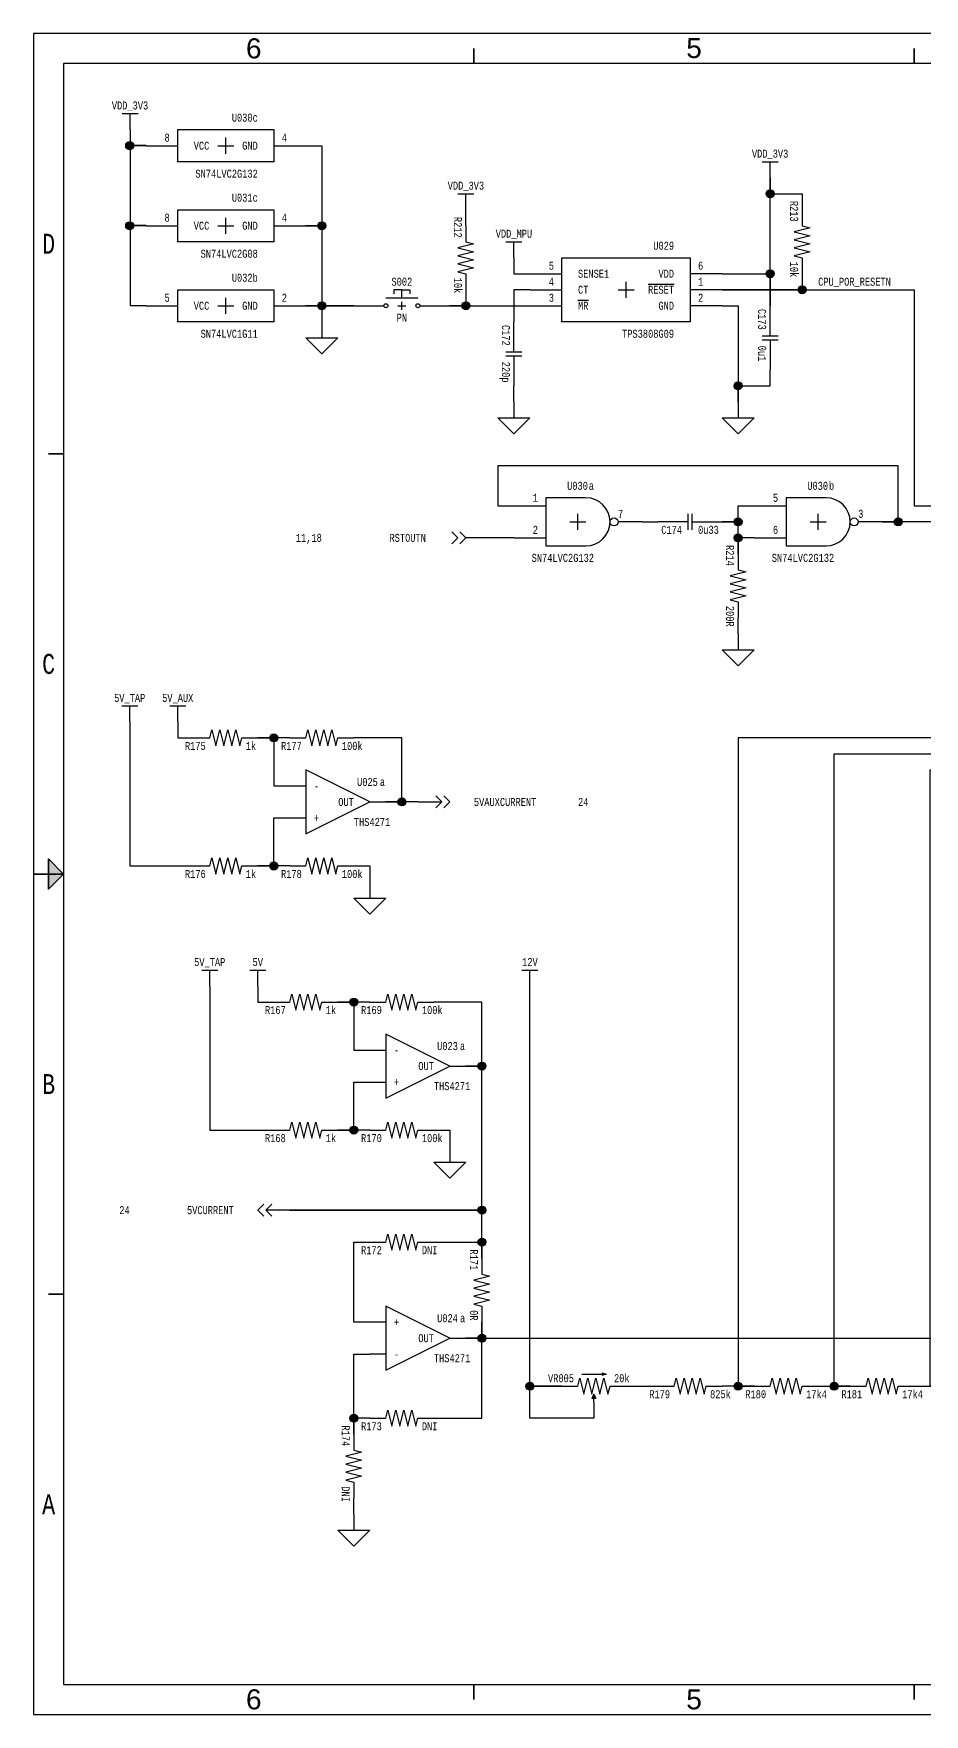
# Paper-space layout '13' of a CAD drawing. Header units: inches. Extents: x 0.2 to 16.8, y 0.2 to 10.8.
# Drawn here: x 0.25 to 5.81, y 0.25 to 10.75 of the extents above; entities that cross this region are included whole.
import ezdxf
from ezdxf.enums import TextEntityAlignment as Align

# ---------------------------------------------------------------- set-up
doc = ezdxf.new("R2010")
doc.units = ezdxf.units.IN
doc.header["$MEASUREMENT"] = 0
for name, color, linetype in [('BORDER', 13, 'Continuous'), ('COMPONENT', 14, 'Continuous'), ('SIGNAL', 84, 'Continuous'), ('TEXT', 252, 'Continuous')]:
    doc.layers.add(name, color=color, linetype=linetype)
doc.styles.add('Monotxt_75', font='monotxt.shx', dxfattribs={"width": 0.75})
doc.styles.get("Standard").update_dxf_attribs({"font": 'arial.ttf'})

# ---------------------------------------------------------------- blocks, each defined once
blk = doc.blocks.new('ANSI B Frame')
at = {"layer": 'BORDER', "lineweight": 35}
h = blk.add_hatch(color=256, dxfattribs=at)
h.dxf.hatch_style = 1
h.paths.add_polyline_path([(0.34375, 5.59375), (0.34375, 5.5), (0.4375, 5.5)])
h.paths.add_polyline_path([(0.4375, 5.5), (0.34375, 5.5), (0.34375, 5.40625)])
at = {"layer": 'BORDER'}
for points in [[(0.25, 0.25), (16.75, 0.25), (16.75, 10.75), (0.25, 10.75)], [(0.4375, 0.4375), (16.5625, 0.4375), (16.5625, 10.5625), (0.4375, 10.5625)]]:
    blk.add_lwpolyline(points, close=True, dxfattribs=at)
at = {"layer": 'BORDER', "lineweight": 35}
for points in [[(3, 10.65625), (3, 10.5625)], [(5.75, 10.65625), (5.75, 10.5625)], [(0.34375, 8.125), (0.4375, 8.125)], [(0.4375, 5.5), (0.25, 5.5)], [(0.34375, 2.875), (0.4375, 2.875)], [(3, 0.34375), (3, 0.4375)], [(5.75, 0.34375), (5.75, 0.4375)]]:
    blk.add_lwpolyline(points, dxfattribs=at)
blk.add_lwpolyline([(0.4375, 5.5), (0.34375, 5.59375), (0.34375, 5.40625)], close=True, dxfattribs=at)
at = {"layer": 'BORDER', "style": 'Monotxt_75', "width": 0.75}
for s, p in [('D', (0.34375, 9.4375)), ('C', (0.34375, 6.8125)), ('B', (0.34375, 4.1875)), ('A', (0.34375, 1.5625))]:
    blk.add_text(s, height=0.125, dxfattribs=at).set_placement(p, align=Align.MIDDLE_CENTER)
at = {"layer": 'BORDER', "flags": 8}
for tag, p in [('ZN6', (1.625, 10.65787)), ('ZN5', (4.375, 10.66009)), ('ZN4', (7.125, 10.65625)), ('ZN3', (9.875, 10.65796)), ('ZN2', (12.625, 10.65574)), ('ZN1', (15.375, 10.65574)), ('ZN6', (1.625, 0.34375)), ('ZN5', (4.375, 0.34375)), ('ZN4', (7.125, 0.34375)), ('ZN3', (9.875, 0.34375)), ('ZN2', (12.625, 0.34375)), ('ZN1', (15.375, 0.34375))]:
    blk.add_attdef(tag, text='', height=0.125, dxfattribs=at).set_placement(p, align=Align.MIDDLE_CENTER)
at = {"layer": 'TEXT', "style": 'Monotxt_75', "width": 0.75, "flags": 8}
for tag, height, p in [('DESRP', 0.0625, (13.625, 1)), ('DWG_NO', 0.1875, (13.9625, 0.7125))]:
    blk.add_attdef(tag, text='', height=height, dxfattribs=at).set_placement(p, align=Align.MIDDLE_LEFT)
for tag, height, p in [('SHTSZ', 0.1875, (13.7375, 0.7125)), ('REV', 0.1875, (16.4125, 0.7125)), ('SCALE', 0.0625, (14.15625, 0.5)), ('REVDATE', 0.0625, (15.11875, 0.5)), ('CURRSHT', 0.0625, (16.0625, 0.5)), ('LASTSHT', 0.0625, (16.4375, 0.5))]:
    blk.add_attdef(tag, text='', height=height, dxfattribs=at).set_placement(p, align=Align.MIDDLE_CENTER)
blk = doc.blocks.new('RES')
blk.add_lwpolyline([(-0.2, 0), (-0.1, 0), (-0.0875, 0.05), (-0.0625, -0.05), (-0.0375, 0.05), (-0.0125, -0.05), (0.0125, 0.05), (0.0375, -0.05), (0.0625, 0.05), (0.0875, -0.05), (0.1, 0), (0.2, 0)])
at = {"layer": 'TEXT', "style": 'Monotxt_75', "width": 0.75, "flags": 8}
blk.add_attdef('REFID', text='', height=0.05, dxfattribs=at).set_placement((-0.125, -0.025), align=Align.TOP_RIGHT)
blk.add_attdef('VALUE', text='', height=0.05, dxfattribs=at).set_placement((0.125, -0.025), align=Align.TOP_LEFT)
blk = doc.blocks.new('FLOAT_GND')
blk.add_lwpolyline([(0, 0), (0, -0.05)])
blk.add_lwpolyline([(-0.05, -0.05), (0.05, -0.05), (0, -0.1)], close=True)
blk = doc.blocks.new('SUPPLY_BUS')
for points in [[(0, 0), (0.05, 0)], [(0.05, 0.025), (0.05, -0.025)]]:
    blk.add_lwpolyline(points)
blk = doc.blocks.new('CONNECT')
blk.add_hatch(color=256).paths.add_polyline_path([(0.0125, 0, 1), (-0.0125, 0, 1)])
blk.add_circle((0, 0), 0.0125)
blk = doc.blocks.new('TO_CONN')
for points in [[(0, 0), (0.075, 0)], [(0.05625, 0.01875), (0.075, 0), (0.05625, -0.01875)], [(0.08125, 0.01875), (0.1, 0), (0.08125, -0.01875)]]:
    blk.add_lwpolyline(points)
blk = doc.blocks.new('SWITCH_MOM_PB')
for points in [[(-0.3, 0), (-0.1125, 0)], [(-0.1, 0.05), (0.1, 0.05)], [(0, 0.05), (0, 0.1), (-0.05, 0.1), (-0.05, 0.075)], [(0, 0.1), (0.05, 0.1), (0.05, 0.075)], [(0.1125, 0), (0.3, 0)]]:
    blk.add_lwpolyline(points)
at = {"color": 7}
for points in [[(-0.025, 0), (0, 0), (0, 0.025)], [(0, -0.025), (0, 0), (0.025, 0)]]:
    blk.add_lwpolyline(points, dxfattribs=at)
for centre in [(-0.1, 0), (0.1, 0)]:
    blk.add_circle(centre, 0.0125)
at = {"layer": 'TEXT', "style": 'Monotxt_75', "width": 0.75, "flags": 8}
blk.add_attdef('REFID', text='', height=0.05, dxfattribs=at).set_placement((0, 0.125), align=Align.CENTER)
blk.add_attdef('MFGPN', text='', height=0.05, dxfattribs=at).set_placement((0, -0.05), align=Align.TOP_CENTER)
blk = doc.blocks.new('TPS3808')
blk.add_lwpolyline([(-0.4, 0.2), (0.4, 0.2), (0.4, -0.2), (-0.4, -0.2)], close=True)
for points in [[(-0.6, 0.1), (-0.4, 0.1)], [(-0.6, 0), (-0.4, 0)], [(0.6, 0.1), (0.4, 0.1)], [(0.6, 0), (0.4, 0)], [(-0.6, -0.1), (-0.4, -0.1)], [(0.6, -0.1), (0.4, -0.1)]]:
    blk.add_lwpolyline(points)
at = {"color": 7}
for points in [[(-0.05, 0), (0, 0), (0, 0.05)], [(0, -0.05), (0, 0), (0.05, 0)]]:
    blk.add_lwpolyline(points, dxfattribs=at)
at = {"layer": 'TEXT', "style": 'Monotxt_75', "width": 0.75}
for s, p in [('5', (-0.45, 0.125)), ('4', (-0.45, 0.025)), ('3', (-0.45, -0.075))]:
    blk.add_text(s, height=0.05, dxfattribs=at).set_placement(p, align=Align.RIGHT)
for s, p in [('SENSE1', (-0.3, 0.1)), ('CT', (-0.3, 0)), ('%%OMR', (-0.3, -0.1))]:
    blk.add_text(s, height=0.05, dxfattribs=at).set_placement(p, align=Align.MIDDLE_LEFT)
for s, p in [('VDD', (0.3, 0.1)), ('%%ORESET', (0.3, 0)), ('GND', (0.3, -0.1))]:
    blk.add_text(s, height=0.05, dxfattribs=at).set_placement(p, align=Align.MIDDLE_RIGHT)
for s, p in [('6', (0.45, 0.125)), ('1', (0.45, 0.025)), ('2', (0.45, -0.075))]:
    blk.add_text(s, height=0.05, dxfattribs=at).set_placement(p)
blk.add_text('TPS3808G09', height=0.05, dxfattribs=at).set_placement((0.3, -0.25), align=Align.TOP_RIGHT)
at = {"layer": 'TEXT', "style": 'Monotxt_75', "width": 0.75, "flags": 8}
blk.add_attdef('REFID', text='', height=0.05, dxfattribs=at).set_placement((0.3, 0.25), align=Align.RIGHT)
blk = doc.blocks.new('CAP')
for points in [[(0, 0.0125), (0, 0.2)], [(-0.05, 0.0125), (0.05, 0.0125)], [(-0.05, -0.0125), (0.05, -0.0125)], [(0, -0.0125), (0, -0.2)]]:
    blk.add_lwpolyline(points)
at = {"layer": 'TEXT', "style": 'Monotxt_75', "width": 0.75, "flags": 8}
blk.add_attdef('REFID', text='', height=0.05, rotation=270, dxfattribs=at).set_placement((-0.025, 0.05), align=Align.TOP_RIGHT)
blk.add_attdef('VALUE', text='', height=0.05, rotation=270, dxfattribs=at).set_placement((-0.025, -0.05), align=Align.TOP_LEFT)
blk = doc.blocks.new('NAND2')
blk.add_lwpolyline([(0.05, 0.15), (-0.2, 0.15), (-0.2, -0.15), (0.05, -0.15, 1)], format="xyb", close=True)
for points in [[(-0.4, 0.1), (-0.2, 0.1)], [(0.4, 0), (0.25, 0)], [(-0.4, -0.1), (-0.2, -0.1)]]:
    blk.add_lwpolyline(points)
at = {"color": 7}
for points in [[(-0.05, 0), (0, 0), (0, 0.05)], [(0, -0.05), (0, 0), (0.05, 0)]]:
    blk.add_lwpolyline(points, dxfattribs=at)
blk.add_circle((0.225, 0), 0.025)
at = {"layer": 'TEXT', "style": 'Monotxt_75', "width": 0.75, "flags": 8}
for tag, p in [('REFID', (0.0625, 0.2)), ('INST', (0.1, 0.2)), ('IN1', (-0.25, 0.125)), ('IN2', (-0.25, -0.075))]:
    blk.add_attdef(tag, text='', height=0.05, dxfattribs=at).set_placement(p, align=Align.RIGHT)
blk.add_attdef('OUT', (0.25, 0.025), '', height=0.05, dxfattribs=at)
blk.add_attdef('MFGPN', text='', height=0.05, dxfattribs=at).set_placement((0.1, -0.2), align=Align.TOP_RIGHT)
blk = doc.blocks.new('VR_FLIP')
for points in [[(-0.075, 0.013), (-0.075, 0), (-0.05, 0)], [(-0.075, 0), (-0.075, -0.012), (-0.05, 0)]]:
    blk.add_hatch(color=256).paths.add_polyline_path(points)
for points in [[(0, 0.2), (0, 0.1), (0.05, 0.088), (-0.05, 0.063), (0.05, 0.038), (-0.05, 0.013), (0.05, -0.012), (-0.05, -0.037), (0.05, -0.062), (-0.05, -0.087), (0, -0.1), (0, -0.2)], [(-0.1, 0), (-0.05, 0), (-0.075, -0.012), (-0.05, 0), (-0.075, 0.013), (-0.075, -0.012)], [(0.075, 0.075), (0.075, -0.075), (0.067, -0.05)], [(0.083, -0.05), (0.075, -0.075)]]:
    blk.add_lwpolyline(points)
at = {"layer": 'TEXT', "style": 'Monotxt_75', "width": 0.75, "flags": 8}
blk.add_attdef('REFNO', text='', height=0.05, rotation=270, dxfattribs=at).set_placement((0.025, 0.125), align=Align.RIGHT)
blk.add_attdef('VALUE', (0.025, -0.125), '', height=0.05, rotation=270, dxfattribs=at)
blk = doc.blocks.new('GEN_PWR')
for points in [[(-0.5, 0), (-0.3, 0)], [(0.3, 0), (0.5, 0)]]:
    blk.add_lwpolyline(points)
blk.add_lwpolyline([(-0.3, 0.1), (0.3, 0.1), (0.3, -0.1), (-0.3, -0.1)], close=True)
at = {"color": 7}
for points in [[(-0.05, 0), (0, 0), (0, 0.05)], [(0, -0.05), (0, 0), (0.05, 0)]]:
    blk.add_lwpolyline(points, dxfattribs=at)
at = {"layer": 'TEXT', "style": 'Monotxt_75', "width": 0.75}
blk.add_text('VCC', height=0.05, dxfattribs=at).set_placement((-0.2, 0), align=Align.MIDDLE_LEFT)
blk.add_text('GND', height=0.05, dxfattribs=at).set_placement((0.2, 0), align=Align.MIDDLE_RIGHT)
at = {"layer": 'TEXT', "style": 'Monotxt_75', "width": 0.75, "flags": 8}
for tag, p in [('REFID', (0.2, 0.15)), ('VCC', (-0.35, 0.025))]:
    blk.add_attdef(tag, text='', height=0.05, dxfattribs=at).set_placement(p, align=Align.RIGHT)
blk.add_attdef('GND', (0.35, 0.025), '', height=0.05, dxfattribs=at)
blk.add_attdef('MFGPN', text='', height=0.05, dxfattribs=at).set_placement((0.2, -0.15), align=Align.TOP_RIGHT)
blk = doc.blocks.new('OPAMP_GEN_FLIP')
blk.add_lwpolyline([(-0.2, 0.2), (-0.2, -0.2), (0.2, 0)], close=True)
for points in [[(-0.3, 0.1), (-0.2, 0.1)], [(0.2, 0), (0.3, 0)], [(-0.3, -0.1), (-0.2, -0.1)]]:
    blk.add_lwpolyline(points)
at = {"layer": 'TEXT', "style": 'Monotxt_75', "width": 0.75}
for s, p in [('-', (-0.15, 0.1)), ('+', (-0.15, -0.1))]:
    blk.add_text(s, height=0.05, dxfattribs=at).set_placement(p, align=Align.MIDDLE_LEFT)
blk.add_text('OUT', height=0.05, dxfattribs=at).set_placement((0.1, 0), align=Align.MIDDLE_RIGHT)
at = {"layer": 'TEXT', "style": 'Monotxt_75', "width": 0.75, "flags": 8}
for tag, p in [('INM', (-0.225, 0.125)), ('REFID', (0.25, 0.1)), ('INP', (-0.225, -0.075))]:
    blk.add_attdef(tag, text='', height=0.05, dxfattribs=at).set_placement(p, align=Align.RIGHT)
for tag, p in [('INST', (0.2625, 0.1)), ('OUT', (0.225, 0.025))]:
    blk.add_attdef(tag, p, '', height=0.05, dxfattribs=at)
blk.add_attdef('MFGPN', text='', height=0.05, dxfattribs=at).set_placement((0.1, -0.1), align=Align.TOP_LEFT)
blk = doc.blocks.new('OPAMP_GEN')
blk.add_lwpolyline([(-0.2, 0.2), (-0.2, -0.2), (0.2, 0)], close=True)
for points in [[(-0.2, 0.1), (-0.3, 0.1)], [(0.2, 0), (0.3, 0)], [(-0.2, -0.1), (-0.3, -0.1)]]:
    blk.add_lwpolyline(points)
at = {"layer": 'TEXT', "style": 'Monotxt_75', "width": 0.75}
for s, p in [('+', (-0.15, 0.1)), ('-', (-0.15, -0.1))]:
    blk.add_text(s, height=0.05, dxfattribs=at).set_placement(p, align=Align.MIDDLE_LEFT)
blk.add_text('OUT', height=0.05, dxfattribs=at).set_placement((0.1, 0), align=Align.MIDDLE_RIGHT)
at = {"layer": 'TEXT', "style": 'Monotxt_75', "width": 0.75, "flags": 8}
for tag, p in [('INP', (-0.225, 0.125)), ('REFID', (0.25, 0.1)), ('INM', (-0.225, -0.075))]:
    blk.add_attdef(tag, text='', height=0.05, dxfattribs=at).set_placement(p, align=Align.RIGHT)
for tag, p in [('INST', (0.2625, 0.1)), ('OUT', (0.225, 0.025))]:
    blk.add_attdef(tag, p, '', height=0.05, dxfattribs=at)
blk.add_attdef('MFGPN', text='', height=0.05, dxfattribs=at).set_placement((0.1, -0.1), align=Align.TOP_LEFT)
blk = doc.blocks.new('FROM_CONN')
for points in [[(0, 0), (0.05, 0)], [(0.06875, 0.01875), (0.05, 0), (0.06875, -0.01875)], [(0.09375, 0.01875), (0.075, 0), (0.09375, -0.01875)]]:
    blk.add_lwpolyline(points)

psp = doc.layouts.new('13')

# ---------------------------------------------------------------- linework, layer by layer
at = {"layer": 'SIGNAL'}
for points in [[(0.852, 10.151), (0.852, 10.051), (0.952, 10.051), (0.877, 10.051), (0.852, 10.026), (0.852, 9.551), (0.952, 9.551), (0.877, 9.551), (0.852, 9.526), (0.852, 9.051), (0.952, 9.051)], [(1.95, 10.05), (2.05, 10.05), (2.05, 9.575), (2.025, 9.55), (1.95, 9.55), (2.05, 9.55), (2.05, 9.075), (2.025, 9.05), (1.95, 9.05), (2.25, 9.05), (2.05, 9.05), (2.05, 8.95)], [(4.55, 9.25), (4.85, 9.25), (4.85, 9.05), (4.85, 9.85), (4.85, 9.75), (5.05, 9.75), (5.05, 9.65)], [(14.15, 9.8), (9.65, 9.8), (9.65, 6.35), (4.65, 6.35), (4.65, 2.3), (4.75, 2.3), (4.55, 2.3)], [(2.95, 9.55), (2.95, 9.65)], [(3.25, 9.35), (3.25, 9.25), (3.35, 9.25)], [(5.05, 9.25), (5.05, 9.15), (4.55, 9.15), (5.75, 9.15), (5.75, 7.8), (5.95, 7.8)], [(5.15, 2.3), (5.35, 2.3), (5.25, 2.3), (5.25, 6.25), (9.75, 6.25), (9.75, 9.3), (14.15, 9.3)], [(2.95, 9.15), (2.95, 9.05), (2.85, 9.05), (3.35, 9.05)], [(3.35, 9.15), (3.25, 9.15), (3.25, 8.95)], [(4.55, 9.05), (4.65, 9.05), (4.65, 8.45), (4.65, 8.55), (4.85, 8.55), (4.85, 8.65)], [(5.75, 2.3), (5.95, 2.3), (5.85, 2.3), (5.85, 6.15), (9.85, 6.15), (9.85, 8.8), (14.15, 8.8)], [(3.25, 8.45), (3.25, 8.55)], [(5.95, 7.7), (5.55, 7.7), (5.65, 7.7), (5.65, 8.05), (3.15, 8.05), (3.15, 7.8), (3.25, 7.8)], [(4.75, 7.6), (4.65, 7.6), (4.65, 7.5), (4.65, 7.7), (4.55, 7.7), (4.625, 7.7), (4.65, 7.725), (4.65, 7.8), (4.75, 7.8)], [(4.05, 7.7), (4.15, 7.7)], [(3.25, 7.6), (3.05, 7.6)], [(4.65, 7), (4.65, 7.1)], [(0.85, 6.45), (0.85, 5.55), (1.25, 5.55)], [(1.15, 6.45), (1.15, 6.35), (1.25, 6.35)], [(1.85, 6.35), (1.65, 6.35), (1.75, 6.35), (1.75, 6.05), (1.85, 6.05)], [(2.65, 5.95), (2.45, 5.95), (2.55, 5.95), (2.55, 6.35), (2.25, 6.35)], [(1.85, 5.55), (1.65, 5.55), (1.75, 5.55), (1.75, 5.85), (1.85, 5.85)], [(2.25, 5.55), (2.35, 5.55), (2.35, 5.45)], [(1.35, 4.8), (1.35, 3.9), (1.75, 3.9)], [(1.65, 4.8), (1.65, 4.7), (1.75, 4.7)], [(3.75, 2.2), (3.75, 2.1), (3.35, 2.1), (3.35, 2.3), (3.55, 2.3), (3.375, 2.3), (3.35, 2.325), (3.35, 4.8)], [(2.75, 3.2), (3.05, 3.2), (3.05, 3.1), (3.05, 3.4), (1.85, 3.4), (3.025, 3.4), (3.05, 3.425), (3.05, 4.3), (2.95, 4.3), (3.025, 4.3), (3.05, 4.325), (3.05, 4.7), (2.75, 4.7)], [(2.35, 4.7), (2.15, 4.7), (2.25, 4.7), (2.25, 4.4), (2.35, 4.4)], [(2.35, 3.9), (2.15, 3.9), (2.25, 3.9), (2.25, 4.2), (2.35, 4.2)], [(2.75, 3.9), (2.85, 3.9), (2.85, 3.8)], [(2.35, 2.7), (2.25, 2.7), (2.25, 3.2), (2.35, 3.2)], [(2.75, 2.1), (3.05, 2.1), (3.05, 2.7), (3.05, 2.6), (2.95, 2.6), (14.025, 2.6)], [(2.35, 2.1), (2.25, 2.1), (2.25, 2), (2.25, 2.5), (2.35, 2.5)], [(3.95, 2.3), (4.15, 2.3)], [(2.25, 1.5), (2.25, 1.6)]]:
    psp.add_lwpolyline(points, dxfattribs=at)

# ---------------------------------------------------------------- block references
ref = psp.add_blockref('ANSI B Frame', (0, 0))
ref.add_attrib('ZN5', '5', dxfattribs={"layer": 'BORDER', "height": 0.125}).set_placement((4.375, 0.344), align=Align.MIDDLE_CENTER)
ref.add_attrib('ZN5', '5', dxfattribs={"layer": 'BORDER', "height": 0.125}).set_placement((4.375, 10.66), align=Align.MIDDLE_CENTER)
ref.add_attrib('ZN6', '6', dxfattribs={"layer": 'BORDER', "height": 0.125}).set_placement((1.625, 0.344), align=Align.MIDDLE_CENTER)
ref.add_attrib('ZN6', '6', dxfattribs={"layer": 'BORDER', "height": 0.125}).set_placement((1.625, 10.658), align=Align.MIDDLE_CENTER)
at = {"layer": 'COMPONENT', "xscale": 2, "yscale": 2, "zscale": 2}
for name, p, rotation in [('SUPPLY_BUS', (0.852, 10.151), 90), ('SUPPLY_BUS', (4.85, 9.85), 90), ('SUPPLY_BUS', (2.95, 9.65), 90), ('SUPPLY_BUS', (3.25, 9.35), 90), ('FROM_CONN', (3.05, 7.6), 180), ('SUPPLY_BUS', (0.85, 6.45), 90), ('SUPPLY_BUS', (1.15, 6.45), 90), ('SUPPLY_BUS', (1.35, 4.8), 90), ('SUPPLY_BUS', (1.65, 4.8), 90), ('SUPPLY_BUS', (3.35, 4.8), 90), ('TO_CONN', (1.85, 3.4), 180)]:
    psp.add_blockref(name, p, dxfattribs=dict(at, rotation=rotation))
at = {"layer": 'COMPONENT'}
for name, p, values in [('GEN_PWR', (1.45, 10.05), {'REFID': 'U030c', 'MFGPN': 'SN74LVC2G132', 'VCC': '8', 'GND': '4'}), ('GEN_PWR', (1.45, 9.55), {'REFID': 'U031c', 'MFGPN': 'SN74LVC2G08', 'VCC': '8', 'GND': '4'}), ('GEN_PWR', (1.45, 9.05), {'REFID': 'U032b', 'MFGPN': 'SN74LVC1G11', 'VCC': '5', 'GND': '2'}), ('SWITCH_MOM_PB', (2.55, 9.05), {'REFID': 'S002', 'MFGPN': 'PN'}), ('RES', (1.45, 6.35), {'REFID': 'R175', 'VALUE': '1k'}), ('RES', (2.05, 6.35), {'REFID': 'R177', 'VALUE': '100k'}), ('OPAMP_GEN_FLIP', (2.15, 5.95), {'REFID': 'U025', 'INST': 'a', 'MFGPN': 'THS4271'}), ('RES', (1.45, 5.55), {'REFID': 'R176', 'VALUE': '1k'}), ('RES', (2.05, 5.55), {'REFID': 'R178', 'VALUE': '100k'}), ('RES', (1.95, 4.7), {'REFID': 'R167', 'VALUE': '1k'}), ('RES', (2.55, 4.7), {'REFID': 'R169', 'VALUE': '100k'}), ('OPAMP_GEN_FLIP', (2.65, 4.3), {'REFID': 'U023', 'INST': 'a', 'MFGPN': 'THS4271'}), ('RES', (1.95, 3.9), {'REFID': 'R168', 'VALUE': '1k'}), ('RES', (2.55, 3.9), {'REFID': 'R170', 'VALUE': '100k'}), ('RES', (2.55, 3.2), {'REFID': 'R172', 'VALUE': 'DNI'}), ('RES', (4.35, 2.3), {'REFID': 'R179', 'VALUE': '825k'}), ('RES', (4.95, 2.3), {'REFID': 'R180', 'VALUE': '17k4'}), ('RES', (5.55, 2.3), {'REFID': 'R181', 'VALUE': '17k4'}), ('RES', (2.55, 2.1), {'REFID': 'R173', 'VALUE': 'DNI'})]:
    psp.add_blockref(name, p, dxfattribs=at).add_auto_attribs(values)
at = {"layer": 'COMPONENT', "rotation": 270}
for p, values in [((5.05, 9.45), {'REFID': 'R213', 'VALUE': '10k'}), ((2.95, 9.35), {'REFID': 'R212', 'VALUE': '10k'}), ((4.65, 7.3), {'REFID': 'R214', 'VALUE': '200R'}), ((3.05, 2.9), {'REFID': 'R171', 'VALUE': '0R'}), ((2.25, 1.8), {'REFID': 'R174', 'VALUE': 'DNI'})]:
    psp.add_blockref('RES', p, dxfattribs=at).add_auto_attribs(values)
at = {"layer": 'COMPONENT'}
ref = psp.add_blockref('TPS3808', (3.95, 9.15), dxfattribs=at)
ref.add_attrib('REFID', 'U029', dxfattribs={"layer": 'TEXT', "height": 0.05, "style": 'Monotxt_75', "width": 0.75}).set_placement((4.25, 9.4), align=Align.RIGHT)
ref = psp.add_blockref('CAP', (4.85, 8.85), dxfattribs=at)
ref.add_attrib('REFID', 'C173', dxfattribs={"layer": 'TEXT', "height": 0.05, "rotation": 270, "style": 'Monotxt_75', "width": 0.75}).set_placement((4.825, 8.9), align=Align.TOP_RIGHT)
ref.add_attrib('VALUE', '0u1', dxfattribs={"layer": 'TEXT', "height": 0.05, "rotation": 270, "style": 'Monotxt_75', "width": 0.75}).set_placement((4.825, 8.8), align=Align.TOP_LEFT)
at = {"layer": 'COMPONENT', "xscale": 2, "yscale": 2, "zscale": 2}
for name, p in [('FLOAT_GND', (2.05, 8.95)), ('FLOAT_GND', (3.25, 8.45)), ('FLOAT_GND', (4.65, 8.45)), ('FLOAT_GND', (4.65, 7)), ('TO_CONN', (2.65, 5.95)), ('FLOAT_GND', (2.35, 5.45)), ('FLOAT_GND', (2.85, 3.8)), ('FLOAT_GND', (2.25, 1.5))]:
    psp.add_blockref(name, p, dxfattribs=at)
at = {"layer": 'COMPONENT'}
ref = psp.add_blockref('CAP', (3.25, 8.75), dxfattribs=at)
ref.add_attrib('REFID', 'C172', dxfattribs={"layer": 'TEXT', "height": 0.05, "rotation": 270, "style": 'Monotxt_75', "width": 0.75}).set_placement((3.225, 8.8), align=Align.TOP_RIGHT)
ref.add_attrib('VALUE', '220p', dxfattribs={"layer": 'TEXT', "height": 0.05, "rotation": 270, "style": 'Monotxt_75', "width": 0.75}).set_placement((3.225, 8.7), align=Align.TOP_LEFT)
ref = psp.add_blockref('NAND2', (3.65, 7.7), dxfattribs=at)
ref.add_attrib('REFID', 'U030', dxfattribs={"layer": 'TEXT', "height": 0.05, "style": 'Monotxt_75', "width": 0.75}).set_placement((3.712, 7.9), align=Align.RIGHT)
ref.add_attrib('INST', 'a', dxfattribs={"layer": 'TEXT', "height": 0.05, "style": 'Monotxt_75', "width": 0.75}).set_placement((3.75, 7.9), align=Align.RIGHT)
ref.add_attrib('MFGPN', 'SN74LVC2G132', dxfattribs={"layer": 'TEXT', "height": 0.05, "style": 'Monotxt_75', "width": 0.75}).set_placement((3.75, 7.5), align=Align.TOP_RIGHT)
ref.add_attrib('IN1', '1', dxfattribs={"layer": 'TEXT', "height": 0.05, "style": 'Monotxt_75', "width": 0.75}).set_placement((3.4, 7.825), align=Align.RIGHT)
ref.add_attrib('IN2', '2', dxfattribs={"layer": 'TEXT', "height": 0.05, "style": 'Monotxt_75', "width": 0.75}).set_placement((3.4, 7.625), align=Align.RIGHT)
ref.add_attrib('OUT', '7', (3.9, 7.725), dxfattribs={"layer": 'TEXT', "height": 0.05, "style": 'Monotxt_75', "width": 0.75})
ref = psp.add_blockref('NAND2', (5.15, 7.7), dxfattribs=at)
ref.add_attrib('REFID', 'U030', dxfattribs={"layer": 'TEXT', "height": 0.05, "style": 'Monotxt_75', "width": 0.75}).set_placement((5.212, 7.9), align=Align.RIGHT)
ref.add_attrib('INST', 'b', dxfattribs={"layer": 'TEXT', "height": 0.05, "style": 'Monotxt_75', "width": 0.75}).set_placement((5.25, 7.9), align=Align.RIGHT)
ref.add_attrib('MFGPN', 'SN74LVC2G132', dxfattribs={"layer": 'TEXT', "height": 0.05, "style": 'Monotxt_75', "width": 0.75}).set_placement((5.25, 7.5), align=Align.TOP_RIGHT)
ref.add_attrib('IN1', '5', dxfattribs={"layer": 'TEXT', "height": 0.05, "style": 'Monotxt_75', "width": 0.75}).set_placement((4.9, 7.825), align=Align.RIGHT)
ref.add_attrib('IN2', '6', dxfattribs={"layer": 'TEXT', "height": 0.05, "style": 'Monotxt_75', "width": 0.75}).set_placement((4.9, 7.625), align=Align.RIGHT)
ref.add_attrib('OUT', '3', (5.4, 7.725), dxfattribs={"layer": 'TEXT', "height": 0.05, "style": 'Monotxt_75', "width": 0.75})
ref = psp.add_blockref('CAP', (4.35, 7.7), dxfattribs=dict(at, rotation=90))
ref.add_attrib('REFID', 'C174', dxfattribs={"layer": 'TEXT', "height": 0.05, "style": 'Monotxt_75', "width": 0.75}).set_placement((4.3, 7.675), align=Align.TOP_RIGHT)
ref.add_attrib('VALUE', '0u33', dxfattribs={"layer": 'TEXT', "height": 0.05, "style": 'Monotxt_75', "width": 0.75}).set_placement((4.4, 7.675), align=Align.TOP_LEFT)
ref = psp.add_blockref('OPAMP_GEN', (2.65, 2.6), dxfattribs=at)
ref.add_attrib('REFID', 'U024', dxfattribs={"layer": 'TEXT', "height": 0.05, "style": 'Monotxt_75', "width": 0.75}).set_placement((2.9, 2.7), align=Align.RIGHT)
ref.add_attrib('INST', 'a', (2.913, 2.7), dxfattribs={"layer": 'TEXT', "height": 0.05, "style": 'Monotxt_75', "width": 0.75})
ref.add_attrib('MFGPN', 'THS4271', dxfattribs={"layer": 'TEXT', "height": 0.05, "style": 'Monotxt_75', "width": 0.75}).set_placement((2.75, 2.5), align=Align.TOP_LEFT)
ref = psp.add_blockref('VR_FLIP', (3.75, 2.3), dxfattribs=dict(at, rotation=90))
ref.add_attrib('REFNO', 'VR005', dxfattribs={"layer": 'TEXT', "height": 0.05, "style": 'Monotxt_75', "width": 0.75}).set_placement((3.625, 2.325), align=Align.RIGHT)
ref.add_attrib('VALUE', '20k', (3.875, 2.325), dxfattribs={"layer": 'TEXT', "height": 0.05, "style": 'Monotxt_75', "width": 0.75})
at = {"layer": 'SIGNAL', "xscale": 2, "yscale": 2, "zscale": 2}
for p in [(0.85, 10.05), (4.85, 9.75), (0.85, 9.55), (2.05, 9.55), (4.85, 9.25), (5.05, 9.15), (2.05, 9.05), (2.95, 9.05), (4.65, 8.55), (4.65, 7.7), (5.65, 7.7), (4.65, 7.6), (1.75, 6.35), (2.55, 5.95), (1.75, 5.55), (2.25, 4.7), (3.05, 4.3), (2.25, 3.9), (3.05, 3.4), (3.05, 3.2), (3.05, 2.6), (3.35, 2.3), (2.25, 2.1)]:
    psp.add_blockref('CONNECT', p, dxfattribs=at)
at = {"layer": 'SIGNAL', "xscale": 2, "yscale": 2, "zscale": 2, "rotation": 90}
for p in [(4.65, 2.3), (5.25, 2.3)]:
    psp.add_blockref('CONNECT', p, dxfattribs=at)

# ---------------------------------------------------------------- texts
at = {"layer": 'TEXT', "style": 'Monotxt_75', "width": 0.75}
for s, p in [('VDD_3V3', (0.852, 10.276)), ('VDD_3V3', (4.85, 9.975)), ('VDD_3V3', (2.95, 9.775)), ('VDD_MPU', (3.25, 9.475)), ('5V_TAP', (0.85, 6.575)), ('5V_AUX', (1.15, 6.575)), ('5V_TAP', (1.35, 4.925)), ('5V', (1.65, 4.925)), ('12V', (3.35, 4.925))]:
    psp.add_text(s, height=0.05, dxfattribs=at).set_placement(p, align=Align.CENTER)
for s, p in [('CPU_POR_RESETN', (5.15, 9.2)), ('5VAUXCURRENT', (3, 5.95)), ('24', (3.65, 5.95))]:
    psp.add_text(s, height=0.05, dxfattribs=at).set_placement(p, align=Align.MIDDLE_LEFT)
for s, p in [('11,18', (2.05, 7.6)), ('RSTOUTN', (2.7, 7.6)), ('24', (0.85, 3.4)), ('5VCURRENT', (1.5, 3.4))]:
    psp.add_text(s, height=0.05, dxfattribs=at).set_placement(p, align=Align.MIDDLE_RIGHT)

doc.saveas('drawing.dxf')
